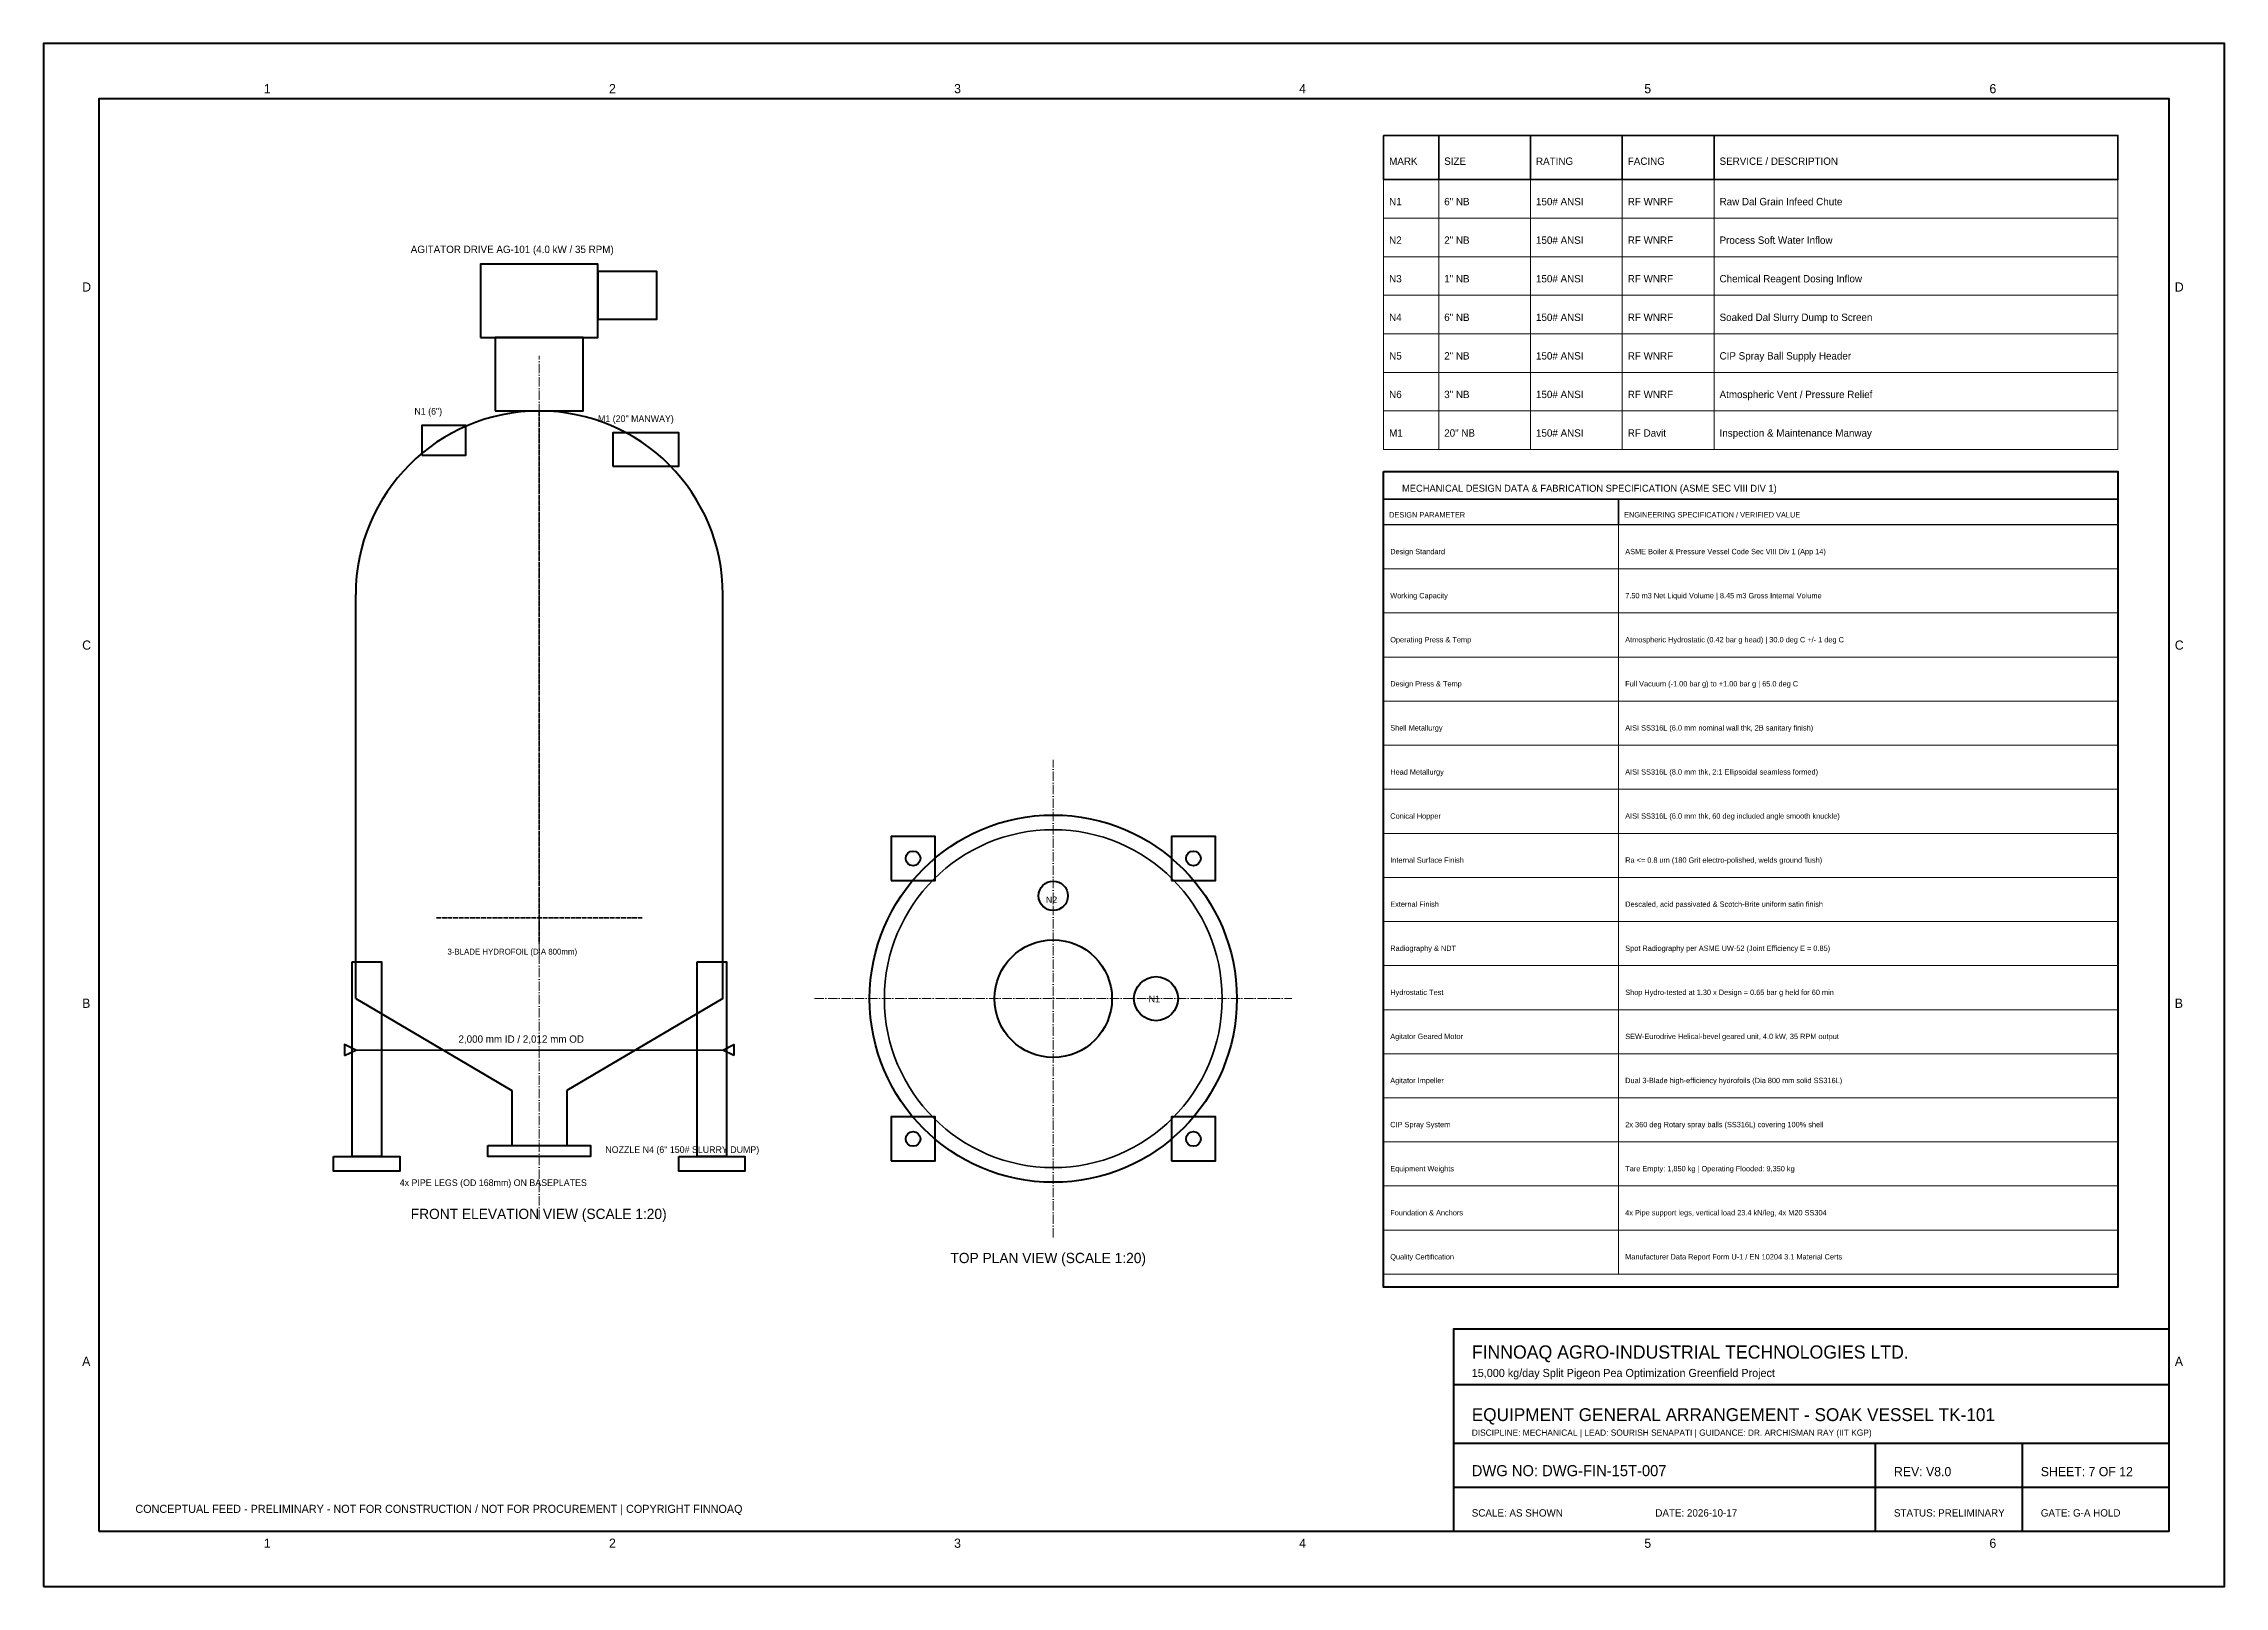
# Model space of a CAD drawing. Header units: millimetres. Extents: x 0 to 594, y 0 to 420.
import ezdxf

# ---------------------------------------------------------------- set-up
doc = ezdxf.new("R2010")
doc.units = ezdxf.units.MM
doc.linetypes.add('DASHDOT', pattern=[3.556, 2.54, -0.508, 0, -0.508])
doc.linetypes.add('DASHED', pattern=[1.524, 1.27, -0.254])
for name, color, linetype, lineweight in [('ANNOTATION', 7, 'Continuous', 35), ('BORDER_TITLE', 7, 'Continuous', 70), ('EQUIPMENT', 3, 'Continuous', 50), ('GRID', 8, 'Continuous', 18), ('PROCESS_PIPING', 5, 'Continuous', 50), ('TABLE_GRID', 4, 'Continuous', 25)]:
    doc.layers.add(name, color=color, linetype=linetype, lineweight=lineweight)

msp = doc.modelspace()

# ---------------------------------------------------------------- linework, layer by layer
at = {"layer": 'ANNOTATION'}
msp.add_line((85, 146), (185, 146), dxfattribs=at)
at = {"layer": 'BORDER_TITLE'}
for p, q in [((384, 55), (579, 55)), ((384, 39), (579, 39)), ((499, 15), (499, 39)), ((539, 15), (539, 39)), ((384, 27), (579, 27))]:
    msp.add_line(p, q, dxfattribs=at)
at = {"layer": 'BORDER_TITLE', "lineweight": 70}
msp.add_lwpolyline([(0, 0), (594, 0), (594, 420), (0, 420), (0, 0)], dxfattribs=at)
at = {"layer": 'BORDER_TITLE', "lineweight": 50}
for points in [[(15, 15), (579, 15), (579, 405), (15, 405), (15, 15)], [(365, 303.5), (565, 303.5), (565, 81.5), (365, 81.5), (365, 303.5)], [(384, 15), (579, 15), (579, 70), (384, 70), (384, 15)]]:
    msp.add_lwpolyline(points, dxfattribs=at)
at = {"layer": 'BORDER_TITLE', "lineweight": 35}
for points in [[(365, 395), (380, 395), (380, 383), (365, 383), (365, 395)], [(380, 395), (405, 395), (405, 383), (380, 383), (380, 395)], [(405, 395), (430, 395), (430, 383), (405, 383), (405, 395)], [(430, 395), (455, 395), (455, 383), (430, 383), (430, 395)], [(455, 395), (565, 395), (565, 383), (455, 383), (455, 395)], [(365, 303.5), (565, 303.5), (565, 296), (365, 296), (365, 303.5)]]:
    msp.add_lwpolyline(points, dxfattribs=at)
at = {"layer": 'BORDER_TITLE', "lineweight": 25}
for points in [[(365, 296), (429, 296), (429, 289), (365, 289), (365, 296)], [(429, 296), (565, 296), (565, 289), (429, 289), (429, 296)]]:
    msp.add_lwpolyline(points, dxfattribs=at)
at = {"layer": 'EQUIPMENT', "linetype": 'DASHED', "lineweight": 35}
for p, q in [((135, 320), (135, 175)), ((107, 182), (163, 182))]:
    msp.add_line(p, q, dxfattribs=at)
at = {"layer": 'EQUIPMENT', "lineweight": 50}
for p, q in [((85, 160), (85, 270)), ((185, 160), (185, 270)), ((85, 160), (127.5, 135)), ((185, 160), (142.5, 135))]:
    msp.add_line(p, q, dxfattribs=at)
at = {"layer": 'EQUIPMENT', "lineweight": 40}
for p, q in [((127.5, 135), (127.5, 120)), ((142.5, 135), (142.5, 120))]:
    msp.add_line(p, q, dxfattribs=at)
at = {"layer": 'EQUIPMENT', "lineweight": 50}
for points in [[(119, 340), (151, 340), (151, 360), (119, 360), (119, 340)], [(123, 320), (147, 320), (147, 340), (123, 340), (123, 320)], [(84, 170), (92, 170), (92, 117), (84, 117), (84, 170)], [(178, 170), (186, 170), (186, 117), (178, 117), (178, 170)], [(121, 120), (149, 120), (149, 117), (121, 117), (121, 120)], [(79, 117), (97, 117), (97, 113), (79, 113), (79, 117)], [(173, 117), (191, 117), (191, 113), (173, 113), (173, 117)]]:
    msp.add_lwpolyline(points, dxfattribs=at)
at = {"layer": 'EQUIPMENT', "lineweight": 40}
for points in [[(151, 345), (167, 345), (167, 358), (151, 358), (151, 345)], [(103, 308), (115, 308), (115, 316), (103, 316), (103, 308)], [(155, 305), (173, 305), (173, 314), (155, 314), (155, 305)], [(230.82, 192.18), (242.82, 192.18), (242.82, 204.18), (230.82, 204.18), (230.82, 192.18)], [(307.18, 192.18), (319.18, 192.18), (319.18, 204.18), (307.18, 204.18), (307.18, 192.18)], [(230.82, 115.82), (242.82, 115.82), (242.82, 127.82), (230.82, 127.82), (230.82, 115.82)], [(307.18, 115.82), (319.18, 115.82), (319.18, 127.82), (307.18, 127.82), (307.18, 115.82)]]:
    msp.add_lwpolyline(points, dxfattribs=at)
at = {"layer": 'EQUIPMENT', "lineweight": 50}
for radius in [50, 16]:
    msp.add_circle((275, 160), radius, dxfattribs=at)
at = {"layer": 'EQUIPMENT', "lineweight": 35}
msp.add_circle((275, 160), 46, dxfattribs=at)
at = {"layer": 'EQUIPMENT'}
for centre in [(236.82, 198.18), (313.18, 198.18), (236.82, 121.82), (313.18, 121.82)]:
    msp.add_circle(centre, 2, dxfattribs=at)
at = {"layer": 'EQUIPMENT', "lineweight": 40}
for centre, radius in [((275, 188), 4), ((303, 160), 6)]:
    msp.add_circle(centre, radius, dxfattribs=at)
at = {"layer": 'EQUIPMENT', "lineweight": 50}
msp.add_arc((135, 270), 50, 0, 180, dxfattribs=at)
at = {"layer": 'GRID', "linetype": 'DASHDOT', "lineweight": 18}
msp.add_line((135, 100), (135, 335), dxfattribs=at)
at = {"layer": 'GRID', "linetype": 'DASHDOT'}
for p, q in [((275, 95), (275, 225)), ((210, 160), (340, 160))]:
    msp.add_line(p, q, dxfattribs=at)
at = {"layer": 'PROCESS_PIPING', "lineweight": 40}
for points in [[(82, 144.5), (85, 146), (82, 147.5), (82, 144.5)], [(188, 144.5), (185, 146), (188, 147.5), (188, 144.5)]]:
    msp.add_lwpolyline(points, dxfattribs=at)
at = {"layer": 'TABLE_GRID', "lineweight": 18}
for points in [[(365, 383), (380, 383), (380, 372.5), (365, 372.5), (365, 383)], [(380, 383), (405, 383), (405, 372.5), (380, 372.5), (380, 383)], [(405, 383), (430, 383), (430, 372.5), (405, 372.5), (405, 383)], [(430, 383), (455, 383), (455, 372.5), (430, 372.5), (430, 383)], [(455, 383), (565, 383), (565, 372.5), (455, 372.5), (455, 383)], [(365, 372.5), (380, 372.5), (380, 362), (365, 362), (365, 372.5)], [(380, 372.5), (405, 372.5), (405, 362), (380, 362), (380, 372.5)], [(405, 372.5), (430, 372.5), (430, 362), (405, 362), (405, 372.5)], [(430, 372.5), (455, 372.5), (455, 362), (430, 362), (430, 372.5)], [(455, 372.5), (565, 372.5), (565, 362), (455, 362), (455, 372.5)], [(365, 362), (380, 362), (380, 351.5), (365, 351.5), (365, 362)], [(380, 362), (405, 362), (405, 351.5), (380, 351.5), (380, 362)], [(405, 362), (430, 362), (430, 351.5), (405, 351.5), (405, 362)], [(430, 362), (455, 362), (455, 351.5), (430, 351.5), (430, 362)], [(455, 362), (565, 362), (565, 351.5), (455, 351.5), (455, 362)], [(365, 351.5), (380, 351.5), (380, 341), (365, 341), (365, 351.5)], [(380, 351.5), (405, 351.5), (405, 341), (380, 341), (380, 351.5)], [(405, 351.5), (430, 351.5), (430, 341), (405, 341), (405, 351.5)], [(430, 351.5), (455, 351.5), (455, 341), (430, 341), (430, 351.5)], [(455, 351.5), (565, 351.5), (565, 341), (455, 341), (455, 351.5)], [(365, 341), (380, 341), (380, 330.5), (365, 330.5), (365, 341)], [(380, 341), (405, 341), (405, 330.5), (380, 330.5), (380, 341)], [(405, 341), (430, 341), (430, 330.5), (405, 330.5), (405, 341)], [(430, 341), (455, 341), (455, 330.5), (430, 330.5), (430, 341)], [(455, 341), (565, 341), (565, 330.5), (455, 330.5), (455, 341)], [(365, 330.5), (380, 330.5), (380, 320), (365, 320), (365, 330.5)], [(380, 330.5), (405, 330.5), (405, 320), (380, 320), (380, 330.5)], [(405, 330.5), (430, 330.5), (430, 320), (405, 320), (405, 330.5)], [(430, 330.5), (455, 330.5), (455, 320), (430, 320), (430, 330.5)], [(455, 330.5), (565, 330.5), (565, 320), (455, 320), (455, 330.5)], [(365, 320), (380, 320), (380, 309.5), (365, 309.5), (365, 320)], [(380, 320), (405, 320), (405, 309.5), (380, 309.5), (380, 320)], [(405, 320), (430, 320), (430, 309.5), (405, 309.5), (405, 320)], [(430, 320), (455, 320), (455, 309.5), (430, 309.5), (430, 320)], [(455, 320), (565, 320), (565, 309.5), (455, 309.5), (455, 320)], [(365, 289), (429, 289), (429, 277), (365, 277), (365, 289)], [(429, 289), (565, 289), (565, 277), (429, 277), (429, 289)], [(365, 277), (429, 277), (429, 265), (365, 265), (365, 277)], [(429, 277), (565, 277), (565, 265), (429, 265), (429, 277)], [(365, 265), (429, 265), (429, 253), (365, 253), (365, 265)], [(429, 265), (565, 265), (565, 253), (429, 253), (429, 265)], [(365, 253), (429, 253), (429, 241), (365, 241), (365, 253)], [(429, 253), (565, 253), (565, 241), (429, 241), (429, 253)], [(365, 241), (429, 241), (429, 229), (365, 229), (365, 241)], [(429, 241), (565, 241), (565, 229), (429, 229), (429, 241)], [(365, 229), (429, 229), (429, 217), (365, 217), (365, 229)], [(429, 229), (565, 229), (565, 217), (429, 217), (429, 229)], [(365, 217), (429, 217), (429, 205), (365, 205), (365, 217)], [(429, 217), (565, 217), (565, 205), (429, 205), (429, 217)], [(365, 205), (429, 205), (429, 193), (365, 193), (365, 205)], [(429, 205), (565, 205), (565, 193), (429, 193), (429, 205)], [(365, 193), (429, 193), (429, 181), (365, 181), (365, 193)], [(429, 193), (565, 193), (565, 181), (429, 181), (429, 193)], [(365, 181), (429, 181), (429, 169), (365, 169), (365, 181)], [(429, 181), (565, 181), (565, 169), (429, 169), (429, 181)], [(365, 169), (429, 169), (429, 157), (365, 157), (365, 169)], [(429, 169), (565, 169), (565, 157), (429, 157), (429, 169)], [(365, 157), (429, 157), (429, 145), (365, 145), (365, 157)], [(429, 157), (565, 157), (565, 145), (429, 145), (429, 157)], [(365, 145), (429, 145), (429, 133), (365, 133), (365, 145)], [(429, 145), (565, 145), (565, 133), (429, 133), (429, 145)], [(365, 133), (429, 133), (429, 121), (365, 121), (365, 133)], [(429, 133), (565, 133), (565, 121), (429, 121), (429, 133)], [(365, 121), (429, 121), (429, 109), (365, 109), (365, 121)], [(429, 121), (565, 121), (565, 109), (429, 109), (429, 121)], [(365, 109), (429, 109), (429, 97), (365, 97), (365, 109)], [(429, 109), (565, 109), (565, 97), (429, 97), (429, 109)], [(365, 97), (429, 97), (429, 85), (365, 85), (365, 97)], [(429, 97), (565, 97), (565, 85), (429, 85), (429, 97)]]:
    msp.add_lwpolyline(points, dxfattribs=at)

# ---------------------------------------------------------------- texts
at = {"layer": 'ANNOTATION'}
for s, height, p in [('MARK', 2, (366.5, 387)), ('SIZE', 2, (381.5, 387)), ('RATING', 2, (406.5, 387)), ('FACING', 2, (431.5, 387)), ('SERVICE / DESCRIPTION', 2, (456.5, 387)), ('N1', 2, (366.5, 376)), ('6" NB', 2, (381.5, 376)), ('150# ANSI', 2, (406.5, 376)), ('RF WNRF', 2, (431.5, 376)), ('Raw Dal Grain Infeed Chute', 2, (456.5, 376)), ('AGITATOR DRIVE AG-101 (4.0 kW / 35 RPM)', 2, (100, 363)), ('N2', 2, (366.5, 365.5)), ('2" NB', 2, (381.5, 365.5)), ('150# ANSI', 2, (406.5, 365.5)), ('RF WNRF', 2, (431.5, 365.5)), ('Process Soft Water Inflow', 2, (456.5, 365.5)), ('N3', 2, (366.5, 355)), ('1" NB', 2, (381.5, 355)), ('150# ANSI', 2, (406.5, 355)), ('RF WNRF', 2, (431.5, 355)), ('Chemical Reagent Dosing Inflow', 2, (456.5, 355)), ('N4', 2, (366.5, 344.5)), ('6" NB', 2, (381.5, 344.5)), ('150# ANSI', 2, (406.5, 344.5)), ('RF WNRF', 2, (431.5, 344.5)), ('Soaked Dal Slurry Dump to Screen', 2, (456.5, 344.5)), ('N5', 2, (366.5, 334)), ('2" NB', 2, (381.5, 334)), ('150# ANSI', 2, (406.5, 334)), ('RF WNRF', 2, (431.5, 334)), ('CIP Spray Ball Supply Header', 2, (456.5, 334)), ('N1 (6")', 1.8, (101, 319)), ('N6', 2, (366.5, 323.5)), ('3" NB', 2, (381.5, 323.5)), ('150# ANSI', 2, (406.5, 323.5)), ('RF WNRF', 2, (431.5, 323.5)), ('Atmospheric Vent / Pressure Relief', 2, (456.5, 323.5)), ('M1 (20" MANWAY)', 1.8, (151, 317)), ('M1', 2, (366.5, 313)), ('20" NB', 2, (381.5, 313)), ('150# ANSI', 2, (406.5, 313)), ('RF Davit', 2, (431.5, 313)), ('Inspection & Maintenance Manway', 2, (456.5, 313)), ('Design Standard', 1.45, (366.8, 281)), ('ASME Boiler & Pressure Vessel Code Sec VIII Div 1 (App 14)', 1.45, (430.8, 281)), ('Working Capacity', 1.45, (366.8, 269)), ('7.50 m3 Net Liquid Volume | 8.45 m3 Gross Internal Volume', 1.45, (430.8, 269)), ('Operating Press & Temp', 1.45, (366.8, 257)), ('Atmospheric Hydrostatic (0.42 bar g head) | 30.0 deg C +/- 1 deg C', 1.45, (430.8, 257)), ('Design Press & Temp', 1.45, (366.8, 245)), ('Full Vacuum (-1.00 bar g) to +1.00 bar g | 65.0 deg C', 1.45, (430.8, 245)), ('Shell Metallurgy', 1.45, (366.8, 233)), ('AISI SS316L (6.0 mm nominal wall thk, 2B sanitary finish)', 1.45, (430.8, 233)), ('Head Metallurgy', 1.45, (366.8, 221)), ('AISI SS316L (8.0 mm thk, 2:1 Ellipsoidal seamless formed)', 1.45, (430.8, 221)), ('Conical Hopper', 1.45, (366.8, 209)), ('AISI SS316L (6.0 mm thk, 60 deg included angle smooth knuckle)', 1.45, (430.8, 209)), ('Internal Surface Finish', 1.45, (366.8, 197)), ('Ra <= 0.8 um (180 Grit electro-polished, welds ground flush)', 1.45, (430.8, 197)), ('N2', 1.8, (273, 186)), ('External Finish', 1.45, (366.8, 185)), ('Descaled, acid passivated & Scotch-Brite uniform satin finish', 1.45, (430.8, 185)), ('3-BLADE HYDROFOIL (DIA 800mm)', 1.6, (110, 172)), ('Radiography & NDT', 1.45, (366.8, 173)), ('Spot Radiography per ASME UW-52 (Joint Efficiency E = 0.85)', 1.45, (430.8, 173)), ('N1', 1.8, (301, 159)), ('Hydrostatic Test', 1.45, (366.8, 161)), ('Shop Hydro-tested at 1.30 x Design = 0.65 bar g held for 60 min', 1.45, (430.8, 161)), ('2,000 mm ID / 2,012 mm OD', 2, (113, 148)), ('Agitator Geared Motor', 1.45, (366.8, 149)), ('SEW-Eurodrive Helical-bevel geared unit, 4.0 kW, 35 RPM output', 1.45, (430.8, 149)), ('Agitator Impeller', 1.45, (366.8, 137)), ('Dual 3-Blade high-efficiency hydrofoils (Dia 800 mm solid SS316L)', 1.45, (430.8, 137)), ('CIP Spray System', 1.45, (366.8, 125)), ('2x 360 deg Rotary spray balls (SS316L) covering 100% shell', 1.45, (430.8, 125)), ('NOZZLE N4 (6" 150# SLURRY DUMP)', 1.8, (153, 118)), ('Equipment Weights', 1.45, (366.8, 113)), ('Tare Empty: 1,850 kg | Operating Flooded: 9,350 kg', 1.45, (430.8, 113)), ('4x PIPE LEGS (OD 168mm) ON BASEPLATES', 1.8, (97, 109)), ('FRONT ELEVATION VIEW (SCALE 1:20)', 2.8, (100, 100)), ('Foundation & Anchors', 1.45, (366.8, 101)), ('4x Pipe support legs, vertical load 23.4 kN/leg, 4x M20 SS304', 1.45, (430.8, 101)), ('TOP PLAN VIEW (SCALE 1:20)', 2.8, (247, 88)), ('Quality Certification', 1.45, (366.8, 89)), ('Manufacturer Data Report Form U-1 / EN 10204 3.1 Material Certs', 1.45, (430.8, 89)), ('FINNOAQ AGRO-INDUSTRIAL TECHNOLOGIES LTD.', 3.6, (389, 62)), ('15,000 kg/day Split Pigeon Pea Optimization Greenfield Project', 2.2, (389, 57)), ('EQUIPMENT GENERAL ARRANGEMENT - SOAK VESSEL TK-101', 3.5, (389, 45)), ('DISCIPLINE: MECHANICAL | LEAD: SOURISH SENAPATI | GUIDANCE: DR. ARCHISMAN RAY (IIT KGP)', 1.7, (389, 41)), ('DWG NO: DWG-FIN-15T-007', 3, (389, 30)), ('REV: V8.0', 2.5, (504, 30)), ('SHEET: 7 OF 12', 2.5, (544, 30)), ('CONCEPTUAL FEED - PRELIMINARY - NOT FOR CONSTRUCTION / NOT FOR PROCUREMENT | COPYRIGHT FINNOAQ', 2.2, (25, 20)), ('SCALE: AS SHOWN', 2, (389, 19)), ('DATE: 2026-10-17', 2, (439, 19)), ('STATUS: PRELIMINARY', 2, (504, 19)), ('GATE: G-A HOLD', 2, (544, 19))]:
    msp.add_text(s, height=height, dxfattribs=at).set_placement(p)
at = {"layer": 'BORDER_TITLE'}
for s, height, p in [('1', 2.5, (60, 406.5)), ('2', 2.5, (154, 406.5)), ('3', 2.5, (248, 406.5)), ('4', 2.5, (342, 406.5)), ('5', 2.5, (436, 406.5)), ('6', 2.5, (530, 406.5)), ('D', 2.5, (10.5, 352.5)), ('D', 2.5, (580.5, 352.5)), ('MECHANICAL DESIGN DATA & FABRICATION SPECIFICATION (ASME SEC VIII DIV 1)', 1.9, (370, 298)), ('DESIGN PARAMETER', 1.45, (366.5, 291)), ('ENGINEERING SPECIFICATION / VERIFIED VALUE', 1.45, (430.5, 291)), ('C', 2.5, (10.5, 255)), ('C', 2.5, (580.5, 255)), ('B', 2.5, (10.5, 157.5)), ('B', 2.5, (580.5, 157.5)), ('A', 2.5, (10.5, 60)), ('A', 2.5, (580.5, 60)), ('1', 2.5, (60, 10.5)), ('2', 2.5, (154, 10.5)), ('3', 2.5, (248, 10.5)), ('4', 2.5, (342, 10.5)), ('5', 2.5, (436, 10.5)), ('6', 2.5, (530, 10.5))]:
    msp.add_text(s, height=height, dxfattribs=at).set_placement(p)

doc.saveas('drawing.dxf')
